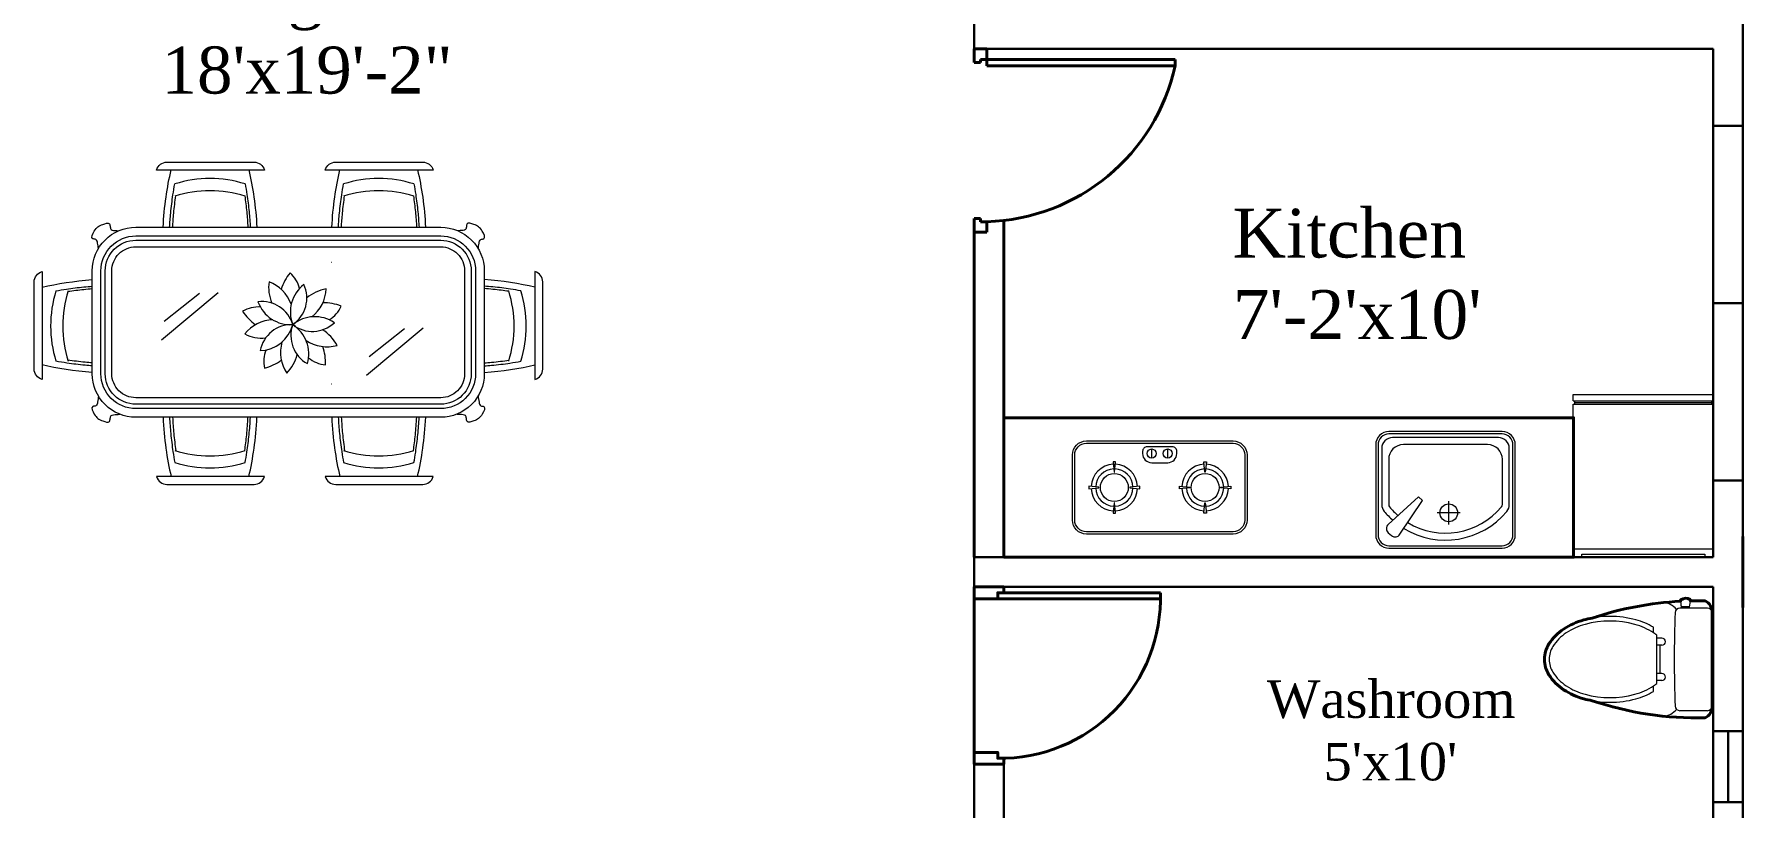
# Model space of a CAD drawing. Header units: inches. Extents: x -79350 to 491628, y -93215 to 155882.
# Drawn here: x 11191 to 11480, y 152017.1 to 152148 of the extents above; entities that cross this region are included whole.
import ezdxf

# ---------------------------------------------------------------- set-up
doc = ezdxf.new("R2010")
doc.units = ezdxf.units.IN
doc.header["$MEASUREMENT"] = 0
doc.layers.get('0').update_dxf_attribs({"lineweight": 30})
for name, color, linetype, lineweight in [('A-illustr-FURNITURE', 11, 'Continuous', 9), ('Column', 1, 'Continuous', 30), ('Letter', 7, 'Continuous', 20), ('SANITARY', 42, 'Continuous', 13)]:
    doc.layers.add(name, color=color, linetype=linetype, lineweight=lineweight)
doc.layers.add('Door', color=7, linetype='Continuous', lineweight=40, true_color=0x763422)
doc.layers.add('Window', color=7, linetype='Continuous', lineweight=30, true_color=0x6b99dd)
doc.layers.add('Wall', color=7, linetype='Continuous')
doc.styles.get("Standard").update_dxf_attribs({"font": 'times.ttf', "height": 12})

# ---------------------------------------------------------------- blocks, each defined once
blk = doc.blocks.new('A$C8264ac47')
at = {"layer": 'A-illustr-FURNITURE', "color": 18, "true_color": 0x000000}
for p, q in [((502.8, 1444.6), (998.8, 1444.6)), ((1277.9, 1444.6), (1773.9, 1444.6)), ((36.1, 502.7), (36.1, 998.7)), ((809.5, 979.4), (548.7, 761.6)), ((968.8, 1019.7), (970.3, 1019.7)), ((2299.9, 502.7), (2299.9, 998.7)), ((797.3, 893.5), (634.6, 764.7)), ((1751.7, 816.8), (1490.8, 599.1)), ((1739.4, 731), (1576.8, 602.1)), ((968.8, 460.9), (970.3, 460.9)), ((502.8, 36.1), (998.8, 36.1)), ((1277.9, 36.1), (1773.9, 36.1))]:
    blk.add_line(p, q, dxfattribs=at)
for points in [[(998.8, 1444.6, 0.333667), (950.8, 1480.7), (550.8, 1480.7, 0.333667), (502.8, 1444.6)], [(1773.9, 1444.6, 0.333667), (1725.9, 1480.7), (1325.9, 1480.7, 0.333667), (1277.9, 1444.6)], [(36.1, 998.7, 0.333667), (0, 950.7), (0, 550.7, 0.333667), (36.1, 502.7)], [(2299.9, 998.7, -0.333667), (2336, 950.7), (2336, 550.7, -0.333667), (2299.9, 502.7)], [(998.8, 36.1, -0.333667), (950.8, 0), (550.8, 0, -0.333667), (502.8, 36.1)], [(1773.9, 36.1, -0.333667), (1725.9, 0), (1325.9, 0, -0.333667), (1277.9, 36.1)]]:
    blk.add_lwpolyline(points, format="xyb", dxfattribs=at)
for points in [[(468.5, 1172.4), (1869.1, 1172.4, -0.414214), (2069.1, 972.4), (2069.1, 499.2, -0.414214), (1869.1, 299.2), (468.5, 299.2, -0.414214), (268.5, 499.2), (268.5, 972.4, -0.414214)], [(468.5, 1132.4), (1869.1, 1132.4, -0.414214), (2029.1, 972.4), (2029.1, 499.2, -0.414214), (1869.1, 339.2), (468.5, 339.2, -0.414214), (308.5, 499.2), (308.5, 972.4, -0.414214)], [(468.5, 1112.4), (1869.1, 1112.4, -0.414214), (2009.1, 972.4), (2009.1, 499.2, -0.414214), (1869.1, 359.2), (468.5, 359.2, -0.414214), (328.5, 499.2), (328.5, 972.4, -0.414214)], [(468.5, 1082.4), (1869.1, 1082.4, -0.414214), (1979.1, 972.4), (1979.1, 499.2, -0.414214), (1869.1, 389.2), (468.5, 389.2, -0.414214), (358.5, 499.2), (358.5, 972.4, -0.414214)]]:
    blk.add_lwpolyline(points, format="xyb", close=True, dxfattribs=at)
for centre, radius, start, end in [((753.3, 862.2), 543, 72.70335, 107.29665), ((753.3, 806.3), 543, 72.70335, 107.29665), ((1528.3, 862.2), 543, 72.70335, 107.29665), ((1528.3, 806.3), 543, 72.70335, 107.29665), ((1310.6, 840.1), 187.5, 136.1301, 166.49315), ((1031.5, 874.3), 172.9, 344.1324, 33.6013), ((1338.9, 721.7), 233.1, 105.21052, 126.35141), ((1135.8, 915.9), 145.2, 338.50863, 12.24757), ((618.5, 753.1), 543, 162.70335, 197.29665), ((674.4, 753.1), 543, 162.70335, 197.29665), ((1230.8, 920.5), 233.1, 177.21051, 198.35141), ((983.4, 787.3), 145.2, 50.50863, 84.24757), ((1233.7, 881.1), 159.4, 163.77608, 237.51587), ((1009.9, 796.8), 146.9, 340.04468, 61.24727), ((1153.1, 893.5), 146.9, 268.04468, 349.24727), ((1302.4, 706.8), 159.4, 91.77608, 165.51587), ((1661.6, 753.1), 543, 342.70335, 17.29665), ((1717.5, 753.1), 543, 342.70335, 17.29665), ((990.6, 675.3), 172.9, 56.1324, 105.6013), ((1109.5, 930.2), 187.5, 208.1301, 238.49315), ((1233.4, 897), 172.9, 272.1324, 321.6013), ((1287.1, 620.9), 187.5, 64.1301, 94.49315), ((1058.5, 602.6), 145.2, 122.50863, 156.24757), ((1057.7, 630.8), 146.9, 52.04468, 133.24727), ((1046.6, 869.6), 159.4, 235.77608, 309.51587), ((1167.3, 574.9), 172.9, 128.1324, 177.6013), ((1230.3, 624.9), 146.9, 124.04468, 205.24727), ((999.8, 688.2), 159.4, 307.77608, 21.51587), ((1157.8, 587.6), 159.4, 19.77608, 93.51587), ((1289.3, 787.3), 146.9, 196.04468, 277.24727), ((1183.3, 557.4), 233.1, 33.21051, 54.35141), ((1008.3, 879.1), 233.1, 249.21052, 270.35141), ((1317.4, 711.9), 172.9, 200.1324, 249.6013), ((1071.4, 575.6), 187.5, 352.1301, 22.49315), ((1305.2, 810.6), 145.2, 266.50863, 300.24757), ((961.6, 766.7), 187.5, 280.1301, 310.49315), ((1257.4, 617), 145.2, 194.50863, 228.24757), ((979, 654.7), 233.1, 321.21051, 342.35141), ((753.3, 674.4), 543, 252.70335, 287.29665), ((753.3, 618.5), 543, 252.70335, 287.29665), ((1528.3, 674.4), 543, 252.70335, 287.29665), ((1528.3, 618.5), 543, 252.70335, 287.29665)]:
    blk.add_arc(centre, radius, start, end, dxfattribs=at)
for centre, major_axis, start_param, end_param in [((753.3, 1081.2), (0, -631.7), 4.099527, 4.56758), ((753.3, 1081.2), (0, -631.7), 7.99879, 8.466844), ((1528.3, 1081.2), (0, -631.7), 4.099527, 4.56758), ((1528.3, 1081.2), (0, -631.7), 7.99879, 8.466844), ((399.4, 753.1), (631.7, 0), 8.062748, 8.466844), ((399.4, 753.1), (631.7, 0), 4.099527, 4.503623)]:
    blk.add_ellipse(centre, major_axis=major_axis, ratio=0.345133, start_param=start_param, end_param=end_param, dxfattribs=at)
at = {"layer": 'A-illustr-FURNITURE', "color": 18, "true_color": 0x000000, "extrusion": (0, 0, -1)}
for centre, major_axis, start_param, end_param in [((1936.5, 753.1), (631.7, 0), 4.923784, 5.325251), ((1936.5, 753.1), (631.7, 0), 0.957934, 1.359402), ((753.3, 399.4), (0, 631.7), 4.099527, 4.553045), ((753.3, 399.4), (0, 631.7), 1.730141, 2.183659), ((1528.3, 399.4), (0, 631.7), 4.099527, 4.553045), ((1528.3, 399.4), (0, 631.7), 1.730141, 2.183659)]:
    blk.add_ellipse(centre, major_axis=major_axis, ratio=0.345133, start_param=start_param, end_param=end_param, dxfattribs=at)
at = {"layer": 'A-illustr-FURNITURE', "color": 18, "true_color": 0x000000}
for points, knots in [([(591.8, 1380.7), (588.8, 1364.9), (586, 1348.7), (579.5, 1306.3), (576.2, 1279.6), (570.9, 1226.2), (568.9, 1199.4), (567.5, 1172.4)], [4.2084563, 4.2084563, 4.2084563, 4.2084563, 4.2962292, 4.2962292, 4.433179, 4.433179, 4.5651263, 4.5651263, 4.5651263, 4.5651263]), ([(939, 1172.4), (937.7, 1197.3), (935.9, 1221.9), (930.9, 1274.8), (927.4, 1302.9), (920.7, 1347.3), (917.8, 1364.2), (914.7, 1380.7)], [8.0012444, 8.0012444, 8.0012444, 8.0012444, 8.1227425, 8.1227425, 8.2664644, 8.2664644, 8.3579144, 8.3579144, 8.3579144, 8.3579144]), ([(1366.9, 1380.7), (1363.9, 1364.9), (1361.1, 1348.7), (1354.6, 1306.3), (1351.3, 1279.6), (1346, 1226.2), (1344, 1199.4), (1342.6, 1172.4)], [4.2084563, 4.2084563, 4.2084563, 4.2084563, 4.2962292, 4.2962292, 4.433179, 4.433179, 4.5651263, 4.5651263, 4.5651263, 4.5651263]), ([(1714, 1172.4), (1712.8, 1197.3), (1711, 1221.9), (1706, 1274.8), (1702.5, 1302.9), (1695.8, 1347.3), (1692.9, 1364.2), (1689.8, 1380.7)], [8.0012444, 8.0012444, 8.0012444, 8.0012444, 8.1227425, 8.1227425, 8.2664644, 8.2664644, 8.3579144, 8.3579144, 8.3579144, 8.3579144]), ([(593.7, 1325.4), (590.2, 1301.6), (587.2, 1277.3), (582.1, 1226.2), (580.1, 1199.4), (578.7, 1172.4)], [4.3081151, 4.3081151, 4.3081151, 4.3081151, 4.433179, 4.433179, 4.5651263, 4.5651263, 4.5651263, 4.5651263]), ([(925, 1172.4), (923.7, 1197.3), (921.9, 1221.9), (917, 1273.5), (913.8, 1300.3), (909.9, 1326.2)], [8.0012444, 8.0012444, 8.0012444, 8.0012444, 8.1227425, 8.1227425, 8.2598231, 8.2598231, 8.2598231, 8.2598231]), ([(1368.7, 1325.4), (1365.2, 1301.6), (1362.2, 1277.3), (1357.2, 1226.2), (1355.2, 1199.4), (1353.8, 1172.4)], [4.3081151, 4.3081151, 4.3081151, 4.3081151, 4.433179, 4.433179, 4.5651263, 4.5651263, 4.5651263, 4.5651263]), ([(1700.1, 1172.4), (1698.8, 1197.3), (1697, 1221.9), (1692.1, 1273.5), (1688.8, 1300.3), (1685, 1326.2)], [8.0012444, 8.0012444, 8.0012444, 8.0012444, 8.1227425, 8.1227425, 8.2598231, 8.2598231, 8.2598231, 8.2598231]), ([(296.5, 1074.4), (295.5, 1083.1), (293.4, 1098.8), (288.5, 1122.1), (258.3, 1120), (280.9, 1170.9), (304.4, 1186), (348.7, 1199.8), (349.9, 1177.4), (354.9, 1159.1), (376.2, 1161), (389.7, 1159.2), (394.5, 1158.2)], [25.854151, 25.854151, 25.854151, 25.854151, 52.771329, 71.894905, 86.117928, 121.954734, 172.04851, 202.476174, 216.691855, 230.01003, 254.635643, 269.112988, 269.112988, 269.112988, 269.112988]), ([(2040.7, 1075.1), (2041.6, 1083.6), (2043.7, 1099.1), (2048.6, 1122.1), (2078.8, 1120), (2056.2, 1170.9), (2032.7, 1186), (1988.4, 1199.8), (1987.2, 1177.4), (1982.2, 1159.1), (1961, 1161), (1947.6, 1159.2), (1942.9, 1158.3)], [26.596612, 26.596612, 26.596612, 26.596612, 52.771329, 71.894905, 86.117928, 121.954734, 172.04851, 202.476174, 216.691855, 230.01003, 254.635643, 268.767944, 268.767944, 268.767944, 268.767944]), ([(268.5, 936.3), (257.1, 935.5), (245.8, 934.5), (205.9, 930.7), (177.8, 927.3), (133.4, 920.6), (116.5, 917.7), (100, 914.6)], [8.0663515, 8.0663515, 8.0663515, 8.0663515, 8.1227425, 8.1227425, 8.2664644, 8.2664644, 8.3579144, 8.3579144, 8.3579144, 8.3579144]), ([(268.5, 922.3), (257.1, 921.5), (245.8, 920.5), (207.2, 916.9), (180.4, 913.6), (154.4, 909.8)], [8.0663515, 8.0663515, 8.0663515, 8.0663515, 8.1227425, 8.1227425, 8.2598231, 8.2598231, 8.2598231, 8.2598231]), ([(2069.1, 936.2), (2079.9, 935.4), (2090.7, 934.5), (2130.1, 930.7), (2158.1, 927.3), (2202.6, 920.6), (2219.5, 917.7), (2236, 914.6)], [8.0690291, 8.0690291, 8.0690291, 8.0690291, 8.1227425, 8.1227425, 8.2664644, 8.2664644, 8.3579144, 8.3579144, 8.3579144, 8.3579144]), ([(2069.1, 922.2), (2079.9, 921.4), (2090.7, 920.5), (2128.8, 916.9), (2155.5, 913.6), (2181.5, 909.8)], [8.0690291, 8.0690291, 8.0690291, 8.0690291, 8.1227425, 8.1227425, 8.2598231, 8.2598231, 8.2598231, 8.2598231]), ([(100, 591.7), (115.8, 588.6), (132, 585.9), (174.4, 579.4), (201.1, 576.1), (241.6, 572.1), (255, 570.9), (268.5, 569.9)], [4.2084563, 4.2084563, 4.2084563, 4.2084563, 4.2962292, 4.2962292, 4.433179, 4.433179, 4.5000191, 4.5000191, 4.5000191, 4.5000191]), ([(155.3, 593.5), (179, 590), (203.4, 587), (241.6, 583.3), (255, 582.1), (268.5, 581.1)], [4.3081151, 4.3081151, 4.3081151, 4.3081151, 4.433179, 4.433179, 4.5000191, 4.5000191, 4.5000191, 4.5000191]), ([(2180.6, 593.5), (2156.9, 590), (2132.5, 587), (2094.9, 583.3), (2082, 582.2), (2069.1, 581.2)], [4.3081151, 4.3081151, 4.3081151, 4.3081151, 4.433179, 4.433179, 4.4973415, 4.4973415, 4.4973415, 4.4973415]), ([(2236, 591.7), (2220.1, 588.6), (2203.9, 585.9), (2161.5, 579.4), (2134.9, 576.1), (2094.9, 572.1), (2082, 571), (2069.1, 570)], [4.2084563, 4.2084563, 4.2084563, 4.2084563, 4.2962292, 4.2962292, 4.433179, 4.433179, 4.4973415, 4.4973415, 4.4973415, 4.4973415]), ([(296.2, 397.7), (295.2, 389.8), (293.2, 375), (288.5, 352.7), (258.3, 354.7), (280.9, 303.9), (304.4, 288.8), (348.7, 275), (349.9, 297.4), (354.9, 315.6), (374.1, 314), (386, 315.2), (389.2, 315.6)], [28.55667, 28.55667, 28.55667, 28.55667, 52.771329, 71.894905, 86.117928, 121.954734, 172.04851, 202.476174, 216.691855, 230.01003, 254.635643, 263.792895, 263.792895, 263.792895, 263.792895]), ([(2041, 397), (2041.9, 389.3), (2044, 374.7), (2048.6, 352.7), (2078.8, 354.7), (2056.2, 303.9), (2032.7, 288.8), (1988.4, 275), (1987.2, 297.4), (1982.2, 315.6), (1963.2, 314), (1951.3, 315.1), (1948.3, 315.6)], [29.290825, 29.290825, 29.290825, 29.290825, 52.771329, 71.894905, 86.117928, 121.954734, 172.04851, 202.476174, 216.691855, 230.01003, 254.635643, 263.419397, 263.419397, 263.419397, 263.419397]), ([(591.8, 100), (588.8, 115.8), (586, 132), (579.5, 174.4), (576.2, 201.1), (571.2, 251.6), (569.4, 275.3), (568, 299.2)], [4.2084563, 4.2084563, 4.2084563, 4.2084563, 4.2962292, 4.2962292, 4.433179, 4.433179, 4.5503345, 4.5503345, 4.5503345, 4.5503345]), ([(593.7, 155.3), (590.2, 179), (587.2, 203.4), (582.4, 251.6), (580.6, 275.3), (579.2, 299.2)], [4.3081151, 4.3081151, 4.3081151, 4.3081151, 4.433179, 4.433179, 4.5503345, 4.5503345, 4.5503345, 4.5503345]), ([(924.5, 299.2), (923.3, 277.4), (921.6, 255.8), (917, 207.2), (913.8, 180.4), (909.9, 154.4)], [8.0160361, 8.0160361, 8.0160361, 8.0160361, 8.1227425, 8.1227425, 8.2598231, 8.2598231, 8.2598231, 8.2598231]), ([(938.5, 299.2), (937.3, 277.4), (935.6, 255.8), (930.9, 205.9), (927.4, 177.8), (920.7, 133.4), (917.8, 116.5), (914.7, 100)], [8.0160361, 8.0160361, 8.0160361, 8.0160361, 8.1227425, 8.1227425, 8.2664644, 8.2664644, 8.3579144, 8.3579144, 8.3579144, 8.3579144]), ([(1366.9, 100), (1363.9, 115.8), (1361.1, 132), (1354.6, 174.4), (1351.3, 201.1), (1346.3, 251.6), (1344.5, 275.3), (1343.1, 299.2)], [4.2084563, 4.2084563, 4.2084563, 4.2084563, 4.2962292, 4.2962292, 4.433179, 4.433179, 4.5503345, 4.5503345, 4.5503345, 4.5503345]), ([(1368.7, 155.3), (1365.2, 179), (1362.2, 203.4), (1357.5, 251.6), (1355.7, 275.3), (1354.3, 299.2)], [4.3081151, 4.3081151, 4.3081151, 4.3081151, 4.433179, 4.433179, 4.5503345, 4.5503345, 4.5503345, 4.5503345]), ([(1699.6, 299.2), (1698.3, 277.4), (1696.7, 255.8), (1692.1, 207.2), (1688.8, 180.4), (1685, 154.4)], [8.0160361, 8.0160361, 8.0160361, 8.0160361, 8.1227425, 8.1227425, 8.2598231, 8.2598231, 8.2598231, 8.2598231]), ([(1713.6, 299.2), (1712.3, 277.4), (1710.7, 255.8), (1706, 205.9), (1702.5, 177.8), (1695.8, 133.4), (1692.9, 116.5), (1689.8, 100)], [8.0160361, 8.0160361, 8.0160361, 8.0160361, 8.1227425, 8.1227425, 8.2664644, 8.2664644, 8.3579144, 8.3579144, 8.3579144, 8.3579144])]:
    blk.add_open_spline(points, degree=3, knots=knots, dxfattribs=at)
blk = doc.blocks.new('d30')
at = {"layer": 'Door', "ltscale": 0.3}
for p, q in [((37959.6, 7135.13), (37959.6, 7162.63)), ((37960.6, 7135.13), (37960.6, 7162.63)), ((37931.6, 7131.13), (37933.6, 7131.13)), ((37933.6, 7131.13), (37959.6, 7131.13)), ((37959.6, 7131.13), (37961.6, 7131.13))]:
    blk.add_line(p, q, dxfattribs=at)
for points in [[(37931.6, 7131.13), (37931.6, 7136.13), (37932.6, 7136.13), (37932.6, 7135.13), (37933.6, 7135.13), (37933.6, 7131.13)], [(37961.6, 7131.13), (37961.6, 7136.13), (37960.6, 7136.13), (37960.6, 7135.13), (37959.6, 7135.13), (37959.6, 7131.13)]]:
    blk.add_lwpolyline(points, dxfattribs=at)
blk.add_arc((37959.69, 7135.55), 27.09, 88.0728, 180.8948, dxfattribs=at)
blk = doc.blocks.new('yq_cooker_01')
for p, q in [((426.3, 34.3), (465.5, 34.3)), ((426.3, -34.3), (465.5, -34.3))]:
    blk.add_line(p, q)
for points in [[(440, -375), (160, -375, -0.414214), (100, -315), (100, 315, -0.414214), (160, 375), (440, 375, -0.414214), (500, 315), (500, -315, -0.414214)], [(440, -365), (160, -365, -0.414214), (110, -315), (110, 315, -0.414214), (160, 365), (440, 365, -0.414214), (490, 315), (490, -315, -0.414214)]]:
    blk.add_lwpolyline(points, format="xyb", close=True)
for points in [[(300.8, 261.3), (305.4, 305), (294.6, 305), (299.2, 261.3)], [(233.7, 195.8), (190, 200.4), (190, 189.6), (233.7, 194.2)], [(366.3, 194.2), (410, 189.6), (410, 200.4), (366.3, 195.8)], [(299.2, 128.7), (294.6, 85), (305.4, 85), (300.8, 128.7)], [(299.2, -128.7), (294.6, -85), (305.4, -85), (300.8, -128.7)], [(233.7, -195.8), (190, -200.4), (190, -189.6), (233.7, -194.2)], [(366.3, -194.2), (410, -189.6), (410, -200.4), (366.3, -195.8)], [(300.8, -261.3), (305.4, -305), (294.6, -305), (299.2, -261.3)]]:
    blk.add_lwpolyline(points, close=True)
blk.add_lwpolyline([(406.7, -34.3, 0.414214), (445.9, -73.5), (455.5, -73.5, 0.414214), (475.1, -53.9), (475.1, 53.9, 0.414214), (455.5, 73.5), (445.9, 73.5, 0.414214), (406.7, 34.3), (406.7, -34.3)], format="xyb")
for centre, radius in [((300, 195), 60), ((445.9, 34.3), 19.6), ((445.9, -34.3), 19.6), ((300, -195), 60)]:
    blk.add_circle(centre, radius)
for centre, radius, start, end in [((300, 195), 100, 92.4978, 177.5022), ((300, 195), 100, 2.4978, 87.5022), ((300, 195), 80, 91.59131, 178.40869), ((300, 195), 80, 1.59131, 88.40869), ((300, 195), 100, 182.4978, 267.5022), ((300, 195), 80, 181.59131, 268.40869), ((300, 195), 80, 271.59131, 358.40869), ((300, 195), 100, 272.4978, 357.5022), ((300, -195), 100, 92.4978, 177.5022), ((300, -195), 80, 91.59131, 178.40869), ((300, -195), 80, 1.59131, 88.40869), ((300, -195), 100, 2.4978, 87.5022), ((300, -195), 100, 182.4978, 267.5022), ((300, -195), 80, 181.59131, 268.40869), ((300, -195), 80, 271.59131, 358.40869), ((300, -195), 100, 272.4978, 357.5022)]:
    blk.add_arc(centre, radius, start, end)
blk = doc.blocks.new('yq_ksink_01')
for points in [[(540, -243.1), (540, 243.1, 0.414214), (483.4, 299.7), (96.6, 299.7, 0.414214), (40, 243.1), (40, -243.1, 0.414214), (96.6, -299.7), (483.4, -299.7, 0.414214)], [(530, -243.1), (530, 243.1, 0.414214), (483.4, 289.7), (96.6, 289.7, 0.414214), (50, 243.1), (50, -243.1, 0.414214), (96.6, -289.7), (483.4, -289.7, 0.414214)], [(141.7, 245.7, 0.463705), (105.6, 245.9), (93.2, 231.4, 0.463199), (98.9, 195.8), (244.3, 98.7), (259.7, 116.6)]]:
    blk.add_lwpolyline(points, format="xyb", close=True)
for points in [[(124.4, 178.8, 0.371537), (197.3, -263.3, 0.175756), (227.1, -274.1), (467.9, -274.1, 0.414214), (514.5, -227.6), (514.5, 227.6, 0.414214), (467.9, 274.1), (227.1, 274.1, 0.175756), (197.3, 263.3, 0.038636), (159.4, 226.3, 0.038636)], [(149.4, 162.1, 0.370424), (216.5, -240.3, 0.175756), (227.1, -244.1), (421.1, -244.1, 0.414214), (484.5, -180.8), (484.5, 180.8, 0.414214), (421.1, 244.1), (227.1, 244.1, 0.175756), (216.5, 240.3, 0.038502), (179.8, 204.1, 0.038502)]]:
    blk.add_lwpolyline(points, format="xyb")
for points in [[(191.1, -63.6), (191.1, 35.7)], [(141.5, -13.9), (240.8, -13.9)]]:
    blk.add_lwpolyline(points)
blk.add_circle((191.1, -13.9), 38.3)
blk = doc.blocks.new('yq_icebox_01')
for p, q in [((34.9, -297.9), (34.9, 302.1)), ((34.9, 302.1), (658, 302.1)), ((658, 302.1), (658, -297.9)), ((671.8, 296), (658, 296)), ((665, 296), (665, -292.9)), ((671.8, 302.1), (700, 302.1)), ((671.8, 302.1), (671.8, -297.9)), ((700, 302.1), (700, -297.9)), ((0, -264.3), (0, 264.3)), ((0, 264.3), (14, 264.3)), ((14, 264.3), (14, -264.3)), ((14, -264.3), (0, -264.3)), ((671.8, -292.9), (658, -292.9)), ((658, -297.9), (34.9, -297.9)), ((700, -297.9), (671.8, -297.9))]:
    blk.add_line(p, q)
blk = doc.blocks.new('yq_matong_01')
for p, q in [((20, 220.5), (138.8, 220.5)), ((0, 200.5), (0, -200.5)), ((215.8, 91), (238, 91)), ((238, 104.1), (238, -104.1)), ((252.5, 138), (252.5, 114.5)), ((215.8, 61), (238, 61)), ((223, 61), (223, -61)), ((215.8, -61), (238, -61)), ((215.8, -91), (238, -91)), ((252.5, -114.5), (252.5, -138)), ((20, -220.5), (138.8, -220.5)), ((97.4, -220.5), (97.4, -225.5)), ((97.4, -225.5), (131.6, -225.5)), ((131.6, -220.5), (131.6, -225.5))]:
    blk.add_line(p, q)
for centre, radius, start, end in [((54.8, 202.4), 54.8, 117.32201, 181.89921), ((20, 200.5), 20, 90, 180), ((63.9, -1165.4), 1416.8, 71.40679, 91.38565), ((138.8, 200.5), 20, 2.30634, 90), ((216.6, 161.2), 83.2, 95.49628, 139.93242), ((-4840.4, 0), 5003.3, 357.69366, 2.30634), ((406.6, -122.9), 283, 105.20877, 123.27785), ((406.6, -122.9), 303, 105.20877, 120.56985), ((439, -242.2), 426.7, 74.79123, 105.20877), ((439, -242.2), 406.7, 74.79123, 105.20877), ((471.4, -122.9), 283, 56.72215, 74.79123), ((471.4, -122.9), 303, 56.72215, 74.79123), ((215.8, 76), 15, 90, 270), ((357.1, -47.5), 192.8, 123.27785, 128.13838), ((520.9, -47.5), 192.8, 32.25649, 56.72215), ((520.9, -47.5), 212.8, 32.25649, 56.72215), ((596.2, 0), 103.8, 360, 32.25649), ((596.2, 0), 123.8, 360, 32.25649), ((215.8, -76), 15, 90, 270), ((520.9, 47.5), 192.8, 303.27785, 327.74351), ((520.9, 47.5), 212.8, 303.27785, 327.74351), ((596.2, 0), 103.8, 327.74351, 360), ((596.2, 0), 123.8, 327.74351, 360), ((357.1, 47.5), 192.8, 231.86162, 236.72215), ((406.6, 122.9), 283, 236.72215, 254.79123), ((406.6, 122.9), 303, 239.43015, 254.79123), ((471.4, 122.9), 283, 285.20877, 303.27785), ((471.4, 122.9), 303, 285.20877, 303.27785), ((51.3, -204.4), 51.4, 175.68696, 245.09182), ((20, -200.5), 20, 180, 270), ((63.9, 1165.4), 1416.8, 272.89667, 288.59321), ((138.8, -200.5), 20, 270, 357.69366), ((216.6, -161.2), 83.2, 220.06758, 264.50372), ((439, 242.2), 426.7, 254.79123, 285.20877), ((439, 242.2), 406.7, 254.79123, 285.20877), ((63.9, 1165.4), 1416.8, 268.61435, 271.20362), ((156.6, -247.4), 63.1, 159.68336, 188.49388), ((114.1, -225.6), 37, 237.52867, 304.27722), ((72.4, -247.4), 63.1, 352.09441, 20.31664)]:
    blk.add_arc(centre, radius, start, end)

msp = doc.modelspace()

# ---------------------------------------------------------------- linework, layer by layer
for p, q in [((11480, 151802.5), (11480, 152402.5)), ((11350, 152215.5), (11350, 152145.5)), ((11475, 152145.5), (11352.13, 152145.5)), ((11475, 152059.5), (11475, 152145.5)), ((11350, 152059.5), (11475, 152059.5)), ((11350, 152054.5), (11475, 152054.5)), ((11475, 152051), (11475, 152054.5)), ((11475, 151994.5), (11475, 152051)), ((11350, 152024.5), (11350, 151994.5)), ((11355, 152024.5), (11355, 151994.5))]:
    msp.add_line(p, q)
at = {"color": 7, "linetype": 'ByBlock', "lineweight": 40}
for p, q in [((11350, 152145.5), (11350, 152143.5)), ((11350, 152116.8), (11350, 152083.12)), ((11355, 152116.5), (11355, 152083.12)), ((11350, 152083.12), (11350, 152059.5)), ((11355, 152083.12), (11355, 152059.5))]:
    msp.add_line(p, q, dxfattribs=at)
at = {"linetype": 'ByBlock'}
msp.add_line((11350, 152059.5), (11350, 152054.5), dxfattribs=at)
at = {"layer": 'Column', "lineweight": 40}
msp.add_line((11480, 152051), (11480, 152063), dxfattribs=at)
at = {"layer": 'Column'}
msp.add_line((11480, 152059.5), (11480, 152054.5), dxfattribs=at)
at = {"layer": 'Column', "color": 7, "lineweight": 40}
msp.add_lwpolyline([(11480, 152063), (11480, 152051)], dxfattribs=at)
at = {"layer": 'Door', "linetype": 'ByBlock', "lineweight": 40}
for p, q in [((11350, 152145.5), (11352.13, 152145.5)), ((11350, 152143.2), (11350, 152145.5)), ((11350, 152145.5), (11352.13, 152145.5)), ((11352.13, 152145.5), (11352.13, 152143.73)), ((11351.06, 152143.2), (11350, 152143.2)), ((11352.13, 152143.73), (11351.06, 152143.73)), ((11351.06, 152143.73), (11351.06, 152143.2)), ((11352.13, 152143.73), (11352.13, 152142.67)), ((11384.02, 152143.73), (11352.13, 152143.73)), ((11352.13, 152142.67), (11384.02, 152142.67)), ((11384.02, 152142.67), (11384.02, 152143.73)), ((11351.06, 152116.8), (11350, 152116.8)), ((11350, 152116.8), (11350, 152114.5)), ((11351.06, 152116.27), (11351.06, 152116.8)), ((11352.13, 152116.27), (11351.06, 152116.27)), ((11352.13, 152114.5), (11352.13, 152116.27)), ((11350, 152114.5), (11352.13, 152114.5))]:
    msp.add_line(p, q, dxfattribs=at)
msp.add_arc((11351.17, 152149.89), 33.63, 271.625, 347.601, dxfattribs=at)
at = {"layer": 'SANITARY', "linetype": 'ByBlock', "lineweight": 40}
for points in [[(11350, 152059.5), (11350, 152083.12)], [(11355, 152083.12), (11451.38, 152083.12), (11451.38, 152059.5), (11355, 152059.5)]]:
    msp.add_lwpolyline(points, dxfattribs=at)
at = {"layer": 'SANITARY', "lineweight": 40}
msp.add_lwpolyline([(11454.51, 152035.25, 0.087396), (11473.64, 152032.35, 0.289473), (11474.81, 152034.34), (11474.81, 152050.13, 0.312446), (11473.64, 152052.12, 0.011298), (11471.12, 152052.12, 0.022445), (11471.1, 152052.35, 0.29977), (11469.5, 152052.32, 0.02582), (11469.47, 152052.06, 0.068596), (11454.51, 152049.22, 0.021224), (11453.12, 152048.91, 0.079005), (11449.7, 152047.37, 0.107159), (11447.21, 152044.84, 0.141682), (11446.46, 152042.24, 0.141682), (11447.21, 152039.64, 0.107159), (11449.7, 152037.1, 0.079005), (11453.12, 152035.56, 0.021224)], format="xyb", close=True, dxfattribs=at)
at = {"layer": 'Window'}
for p, q in [((11475, 152072.5), (11475, 152132.5)), ((11475, 152132.5), (11480, 152132.5)), ((11480, 152132.5), (11480, 152072.5)), ((11475, 152102.5), (11480, 152102.5)), ((11480, 152072.5), (11480, 152077.5)), ((11480, 152072.5), (11475, 152072.5)), ((11475, 152018.09), (11475, 152030.09)), ((11475, 152030.09), (11480, 152030.09)), ((11475, 152030.09), (11475, 152018.09)), ((11477.5, 152030.09), (11477.5, 152018.09)), ((11480, 152030.09), (11480, 152018.09)), ((11480, 152030.09), (11480, 152018.09)), ((11480, 152030.09), (11480, 152018.09)), ((11480, 152030.09), (11480, 152018.09)), ((11480, 152018.09), (11475, 152018.09))]:
    msp.add_line(p, q, dxfattribs=at)

# ---------------------------------------------------------------- block references
at = {"layer": 'Door', "color": 39, "xscale": 0.03681570733428795, "yscale": 0.03681570733428795, "zscale": 0.03681570733428795, "rotation": 180}
msp.add_blockref('A$C8264ac47', (11277.04, 152126.35), dxfattribs=at)
at = {"layer": 'SANITARY', "linetype": 'ByBlock', "lineweight": 40, "xscale": 0.03937007874015748, "yscale": 0.03937007874015748, "zscale": 0.03937007874015748, "rotation": 90.00000000000593}
for name, p in [('yq_icebox_01', (11463.19, 152059.5)), ('yq_cooker_01', (11381.39, 152059.5)), ('yq_ksink_01', (11429.72, 152059.5))]:
    msp.add_blockref(name, p, dxfattribs=at)
at = {"layer": 'SANITARY', "lineweight": 40, "xscale": 0.03937007874015748, "yscale": 0.03937007874015748, "zscale": 0.03937007874015748, "rotation": 180}
msp.add_blockref('yq_matong_01', (11474.81, 152042.24), dxfattribs=at)
at = {"layer": 'Wall', "color": 7, "xscale": -1, "rotation": 270}
msp.add_blockref('d30', (4218.87, 114092.9), dxfattribs=at)

# ---------------------------------------------------------------- texts
at = {"layer": 'Letter', "attachment_point": 1}
for s, width, gutter_width, heights, insert, char_height in [('Dining Area ^J  18\'x19\'-2"', 95.1702, 39.74, [31.53], (11206.58, 152159.15), 7.9471), ("       Kitchen^J       7'-2'x10'", 97.678, 41.31, [0], (11371.89, 152118.48), 8.2616), ("Washroom^J    5'x10'", 93.1404, 31.73, [17.19], (11399.5, 152038.69), 6.3452)]:
    msp.add_mtext_dynamic_manual_height_columns(s, width=width, gutter_width=gutter_width, heights=heights, dxfattribs=dict(at, insert=insert, char_height=char_height))

doc.saveas('drawing.dxf')
